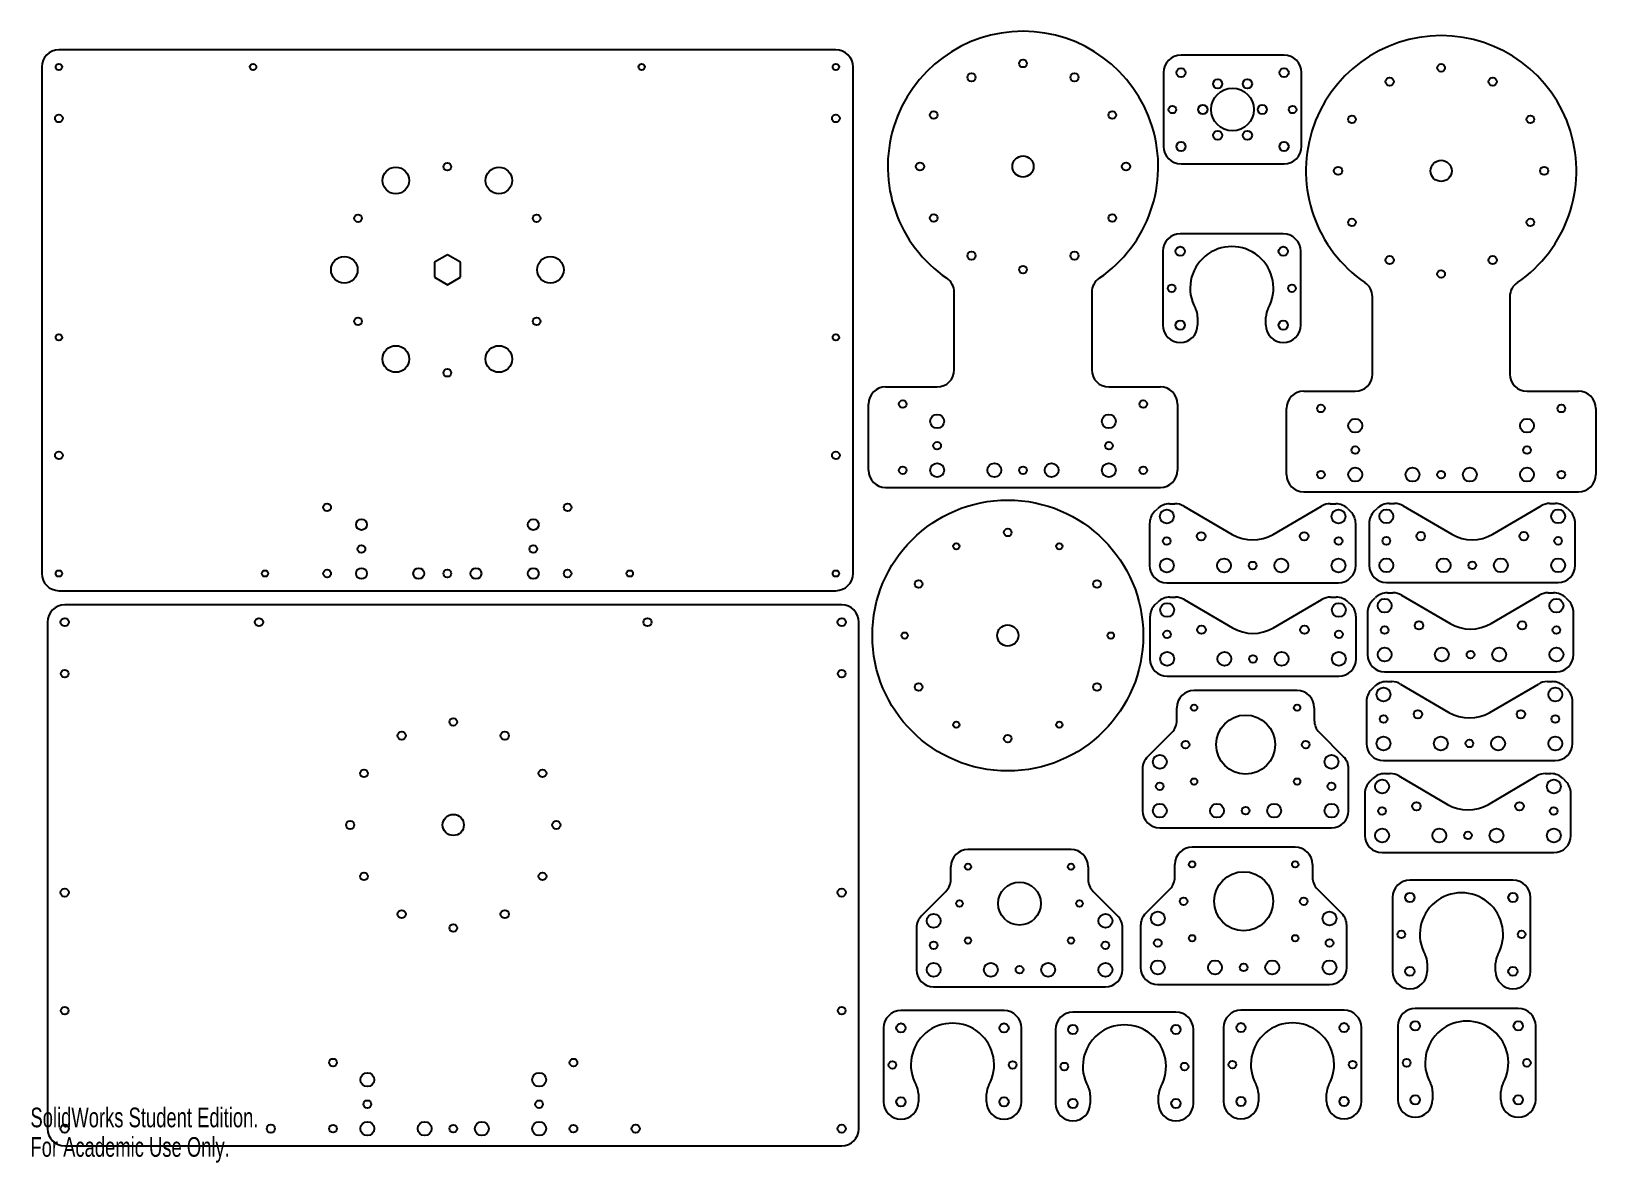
# Model space of a CAD drawing. Extents: x 0 to 0.579, y 0 to 0.418.
import ezdxf

# ---------------------------------------------------------------- set-up
doc = ezdxf.new("R2010")
doc.units = 0
doc.layers.get('0').update_dxf_attribs({"linetype": 'CONTINUOUS'})
doc.styles.add('SLDTEXTSTYLE0', font='TXT', dxfattribs={"width": 0.7})

msp = doc.modelspace()

# ---------------------------------------------------------------- linework, layer by layer
at = {"color": 7, "linetype": 'CONTINUOUS'}
for p, q in [((0.2978, 0.41142), (0.0105, 0.41142)), ((0.00415, 0.40507), (0.00415, 0.21777)), ((0.30415, 0.21777), (0.30415, 0.40507)), ((0.46353, 0.40942), (0.42543, 0.40942)), ((0.41898, 0.40297), (0.41898, 0.37567)), ((0.46998, 0.37567), (0.46998, 0.40297)), ((0.42543, 0.36922), (0.46353, 0.36922)), ((0.46325, 0.34333), (0.42515, 0.34333)), ((0.15415, 0.33561), (0.14935, 0.33284)), ((0.15895, 0.33284), (0.15415, 0.33561)), ((0.41872, 0.3369), (0.41872, 0.3096)), ((0.46968, 0.3096), (0.46968, 0.3369)), ((0.14935, 0.33284), (0.14935, 0.3273)), ((0.15895, 0.3273), (0.15895, 0.33284)), ((0.14935, 0.3273), (0.15415, 0.32453)), ((0.15415, 0.32453), (0.15895, 0.3273)), ((0.3416, 0.2931), (0.3416, 0.3217)), ((0.3924, 0.3217), (0.3924, 0.2931)), ((0.49621, 0.29149), (0.49621, 0.32009)), ((0.54701, 0.32009), (0.54701, 0.29149)), ((0.43158, 0.3126), (0.43158, 0.3096)), ((0.45682, 0.3096), (0.45682, 0.3126)), ((0.3162, 0.28675), (0.33525, 0.28675)), ((0.39875, 0.28675), (0.4178, 0.28675)), ((0.47081, 0.28514), (0.48986, 0.28514)), ((0.55336, 0.28514), (0.57241, 0.28514)), ((0.30985, 0.25595), (0.30985, 0.2804)), ((0.42415, 0.2804), (0.42415, 0.25595)), ((0.46446, 0.25434), (0.46446, 0.27879)), ((0.57876, 0.27879), (0.57876, 0.25434)), ((0.3162, 0.2496), (0.4178, 0.2496)), ((0.42121, 0.24358), (0.4232, 0.24358)), ((0.47081, 0.24799), (0.57241, 0.24799)), ((0.48062, 0.24358), (0.48262, 0.24358)), ((0.5024, 0.24367), (0.5044, 0.24367)), ((0.56182, 0.24367), (0.56382, 0.24367)), ((0.41567, 0.24068), (0.41672, 0.24172)), ((0.42641, 0.24271), (0.44434, 0.23222)), ((0.45949, 0.23222), (0.47742, 0.24271)), ((0.48711, 0.24172), (0.48815, 0.24068)), ((0.49687, 0.24076), (0.49791, 0.24181)), ((0.50761, 0.2428), (0.52553, 0.23231)), ((0.54068, 0.23231), (0.55861, 0.2428)), ((0.56831, 0.24181), (0.56935, 0.24076)), ((0.41381, 0.23619), (0.41381, 0.22072)), ((0.49001, 0.22072), (0.49001, 0.23619)), ((0.49501, 0.23627), (0.49501, 0.2208)), ((0.57121, 0.2208), (0.57121, 0.23627)), ((0.42016, 0.21437), (0.48366, 0.21437)), ((0.50136, 0.21445), (0.56486, 0.21445)), ((0.0105, 0.21142), (0.2978, 0.21142)), ((0.42134, 0.20905), (0.42333, 0.20905)), ((0.48075, 0.20905), (0.48275, 0.20905)), ((0.49623, 0.20775), (0.49727, 0.20879)), ((0.50177, 0.21065), (0.50376, 0.21065)), ((0.50697, 0.20978), (0.5249, 0.1993)), ((0.54005, 0.1993), (0.55797, 0.20978)), ((0.56118, 0.21065), (0.56318, 0.21065)), ((0.56767, 0.20879), (0.56871, 0.20775)), ((0.29998, 0.20614), (0.01268, 0.20614)), ((0.4158, 0.20615), (0.41685, 0.20719)), ((0.42654, 0.20818), (0.44447, 0.19769)), ((0.45962, 0.19769), (0.47755, 0.20818)), ((0.48724, 0.20719), (0.48828, 0.20615)), ((0.49437, 0.20326), (0.49437, 0.18779)), ((0.57057, 0.18779), (0.57057, 0.20326)), ((0.00633, 0.19979), (0.00633, 0.01249)), ((0.30633, 0.01249), (0.30633, 0.19979)), ((0.41394, 0.20166), (0.41394, 0.18619)), ((0.49014, 0.18619), (0.49014, 0.20166)), ((0.42029, 0.17984), (0.48379, 0.17984)), ((0.50072, 0.18144), (0.56422, 0.18144)), ((0.46836, 0.17451), (0.43026, 0.17451)), ((0.49583, 0.17488), (0.49687, 0.17592)), ((0.50136, 0.17778), (0.50336, 0.17778)), ((0.50657, 0.17691), (0.52449, 0.16642)), ((0.53965, 0.16642), (0.55757, 0.17691)), ((0.56078, 0.17778), (0.56278, 0.17778)), ((0.56727, 0.17592), (0.56831, 0.17488)), ((0.42391, 0.16349), (0.42391, 0.16816)), ((0.47471, 0.16816), (0.47471, 0.16349)), ((0.49397, 0.17039), (0.49397, 0.15492)), ((0.57017, 0.15492), (0.57017, 0.17039)), ((0.41307, 0.15002), (0.42205, 0.159)), ((0.47657, 0.159), (0.48555, 0.15002)), ((0.41121, 0.14553), (0.41121, 0.13006)), ((0.48741, 0.13006), (0.48741, 0.14553)), ((0.50032, 0.14857), (0.56382, 0.14857)), ((0.49527, 0.14087), (0.49632, 0.14191)), ((0.50081, 0.14377), (0.5028, 0.14377)), ((0.50601, 0.1429), (0.52394, 0.13241)), ((0.53909, 0.13241), (0.55701, 0.1429)), ((0.56022, 0.14377), (0.56222, 0.14377)), ((0.56671, 0.14191), (0.56775, 0.14087)), ((0.49341, 0.13638), (0.49341, 0.12091)), ((0.56961, 0.12091), (0.56961, 0.13638)), ((0.41756, 0.12371), (0.48106, 0.12371)), ((0.38476, 0.11571), (0.34666, 0.11571)), ((0.46764, 0.11658), (0.42954, 0.11658)), ((0.42319, 0.10556), (0.42319, 0.11023)), ((0.47399, 0.11023), (0.47399, 0.10556)), ((0.49976, 0.11456), (0.56326, 0.11456)), ((0.34031, 0.10469), (0.34031, 0.10936)), ((0.39111, 0.10936), (0.39111, 0.10469)), ((0.54817, 0.1044), (0.51007, 0.1044)), ((0.32947, 0.09122), (0.33845, 0.1002)), ((0.39297, 0.1002), (0.40195, 0.09122)), ((0.41235, 0.09209), (0.42133, 0.10107)), ((0.47585, 0.10107), (0.48483, 0.09209)), ((0.50364, 0.09797), (0.50364, 0.07067)), ((0.5546, 0.07067), (0.5546, 0.09797)), ((0.41049, 0.0876), (0.41049, 0.07213)), ((0.48669, 0.07213), (0.48669, 0.0876)), ((0.32761, 0.08673), (0.32761, 0.07126)), ((0.40381, 0.07126), (0.40381, 0.08673)), ((0.5165, 0.07367), (0.5165, 0.07067)), ((0.54174, 0.07067), (0.54174, 0.07367)), ((0.33396, 0.06491), (0.39746, 0.06491)), ((0.41684, 0.06578), (0.48034, 0.06578)), ((0.35998, 0.05616), (0.32188, 0.05616)), ((0.42356, 0.05556), (0.38546, 0.05556)), ((0.4857, 0.05628), (0.4476, 0.05628)), ((0.55014, 0.05692), (0.51204, 0.05692)), ((0.31545, 0.04973), (0.31545, 0.02243)), ((0.36641, 0.02243), (0.36641, 0.04973)), ((0.37903, 0.04913), (0.37903, 0.02183)), ((0.42999, 0.02183), (0.42999, 0.04913)), ((0.44117, 0.04985), (0.44117, 0.02255)), ((0.49213, 0.02255), (0.49213, 0.04985)), ((0.50561, 0.05049), (0.50561, 0.02319)), ((0.55657, 0.02319), (0.55657, 0.05049)), ((0.32831, 0.02543), (0.32831, 0.02243)), ((0.35355, 0.02243), (0.35355, 0.02543)), ((0.39189, 0.02483), (0.39189, 0.02183)), ((0.41713, 0.02183), (0.41713, 0.02483)), ((0.45403, 0.02554), (0.45403, 0.02255)), ((0.47927, 0.02255), (0.47927, 0.02554)), ((0.51847, 0.02619), (0.51847, 0.02319)), ((0.54371, 0.02319), (0.54371, 0.02619)), ((0.01268, 0.00614), (0.29998, 0.00614))]:
    msp.add_line(p, q, dxfattribs=at)
for centre, radius in [((0.0105, 0.40507), 0.00117), ((0.08232, 0.40507), 0.00117), ((0.22597, 0.40507), 0.00117), ((0.2978, 0.40507), 0.00117), ((0.367, 0.40635), 0.00142), ((0.52161, 0.40474), 0.00142), ((0.34795, 0.40125), 0.00152), ((0.38605, 0.40125), 0.00152), ((0.42543, 0.40297), 0.0017), ((0.43898, 0.39884), 0.0017), ((0.44998, 0.39884), 0.0017), ((0.46353, 0.40297), 0.0017), ((0.50256, 0.39964), 0.00152), ((0.54066, 0.39964), 0.00152), ((0.44448, 0.38932), 0.0079), ((0.334, 0.3873), 0.00142), ((0.39999, 0.3873), 0.00142), ((0.42225, 0.38932), 0.0014), ((0.43348, 0.38932), 0.0017), ((0.45548, 0.38932), 0.0017), ((0.4667, 0.38932), 0.0014), ((0.0105, 0.38602), 0.00142), ((0.2978, 0.38602), 0.00142), ((0.48861, 0.38569), 0.00142), ((0.55461, 0.38569), 0.00142), ((0.42543, 0.37567), 0.0017), ((0.43898, 0.37979), 0.0017), ((0.44998, 0.37979), 0.0017), ((0.46353, 0.37567), 0.0017), ((0.367, 0.36825), 0.00392), ((0.52161, 0.36664), 0.00392), ((0.1351, 0.36307), 0.00492), ((0.15415, 0.36817), 0.00142), ((0.1732, 0.36307), 0.00492), ((0.3289, 0.36825), 0.00152), ((0.4051, 0.36825), 0.00152), ((0.48351, 0.36664), 0.00152), ((0.55971, 0.36664), 0.00152), ((0.12115, 0.34912), 0.00142), ((0.18714, 0.34912), 0.00142), ((0.334, 0.3492), 0.00142), ((0.39999, 0.3492), 0.00142), ((0.48861, 0.34759), 0.00142), ((0.55461, 0.34759), 0.00142), ((0.34795, 0.33526), 0.00152), ((0.38605, 0.33526), 0.00152), ((0.42515, 0.3369), 0.00172), ((0.46325, 0.3369), 0.00172), ((0.11605, 0.33007), 0.00492), ((0.19225, 0.33007), 0.00492), ((0.367, 0.33015), 0.00142), ((0.50256, 0.33365), 0.00152), ((0.52161, 0.32854), 0.00142), ((0.54066, 0.33365), 0.00152), ((0.42198, 0.32325), 0.00142), ((0.46643, 0.32325), 0.00142), ((0.12115, 0.31102), 0.00142), ((0.18714, 0.31102), 0.00142), ((0.42515, 0.3096), 0.00172), ((0.46325, 0.3096), 0.00172), ((0.0105, 0.30507), 0.00117), ((0.1351, 0.29708), 0.00492), ((0.1732, 0.29708), 0.00492), ((0.2978, 0.30507), 0.00117), ((0.15415, 0.29197), 0.00142), ((0.32255, 0.2804), 0.00142), ((0.41145, 0.2804), 0.00142), ((0.47716, 0.27879), 0.00142), ((0.56606, 0.27879), 0.00142), ((0.33525, 0.27405), 0.00257), ((0.39875, 0.27405), 0.00257), ((0.48986, 0.27244), 0.00257), ((0.55336, 0.27244), 0.00257), ((0.33525, 0.265), 0.00142), ((0.39875, 0.265), 0.00142), ((0.0105, 0.26142), 0.00142), ((0.2978, 0.26142), 0.00142), ((0.48986, 0.26339), 0.00142), ((0.55336, 0.26339), 0.00142), ((0.32255, 0.25595), 0.00142), ((0.33525, 0.25595), 0.00257), ((0.35641, 0.25595), 0.00257), ((0.367, 0.25595), 0.00142), ((0.37758, 0.25595), 0.00257), ((0.39875, 0.25595), 0.00257), ((0.41145, 0.25595), 0.00142), ((0.47716, 0.25434), 0.00142), ((0.48986, 0.25434), 0.00257), ((0.51103, 0.25434), 0.00257), ((0.52161, 0.25434), 0.00142), ((0.53219, 0.25434), 0.00257), ((0.55336, 0.25434), 0.00257), ((0.56606, 0.25434), 0.00142), ((0.1097, 0.24222), 0.00142), ((0.1986, 0.24222), 0.00142), ((0.36137, 0.19484), 0.05008), ((0.1224, 0.23587), 0.00202), ((0.1859, 0.23587), 0.00202), ((0.42016, 0.23882), 0.00257), ((0.48366, 0.23882), 0.00257), ((0.50136, 0.2389), 0.00257), ((0.56486, 0.2389), 0.00257), ((0.36137, 0.23294), 0.00142), ((0.43286, 0.23152), 0.00157), ((0.47096, 0.23152), 0.00157), ((0.51406, 0.2316), 0.00157), ((0.55216, 0.2316), 0.00157), ((0.1224, 0.22682), 0.00142), ((0.1859, 0.22682), 0.00142), ((0.34232, 0.22784), 0.00117), ((0.38042, 0.22784), 0.00117), ((0.42016, 0.22977), 0.00142), ((0.48366, 0.22977), 0.00142), ((0.50136, 0.22985), 0.00142), ((0.56486, 0.22985), 0.00142), ((0.42016, 0.22072), 0.00257), ((0.44133, 0.22072), 0.00257), ((0.45191, 0.22072), 0.00142), ((0.4625, 0.22072), 0.00257), ((0.48366, 0.22072), 0.00257), ((0.50136, 0.2208), 0.00257), ((0.52253, 0.2208), 0.00257), ((0.53311, 0.2208), 0.00142), ((0.54369, 0.2208), 0.00257), ((0.56486, 0.2208), 0.00257), ((0.0105, 0.21777), 0.00117), ((0.0867, 0.21777), 0.00117), ((0.1097, 0.21777), 0.00142), ((0.1224, 0.21777), 0.00202), ((0.14356, 0.21777), 0.00202), ((0.15415, 0.21777), 0.00142), ((0.16473, 0.21777), 0.00202), ((0.1859, 0.21777), 0.00202), ((0.1986, 0.21777), 0.00142), ((0.2216, 0.21777), 0.00117), ((0.2978, 0.21777), 0.00117), ((0.32838, 0.21389), 0.00142), ((0.39437, 0.21389), 0.00142), ((0.50072, 0.20589), 0.00257), ((0.56422, 0.20589), 0.00257), ((0.42029, 0.20429), 0.00257), ((0.48379, 0.20429), 0.00257), ((0.01268, 0.19979), 0.00152), ((0.0845, 0.19979), 0.00152), ((0.22815, 0.19979), 0.00152), ((0.29998, 0.19979), 0.00152), ((0.36137, 0.19484), 0.00392), ((0.43299, 0.19699), 0.00157), ((0.47109, 0.19699), 0.00157), ((0.50072, 0.19684), 0.00142), ((0.51342, 0.19859), 0.00157), ((0.55152, 0.19859), 0.00157), ((0.56422, 0.19684), 0.00142), ((0.32327, 0.19484), 0.00117), ((0.39947, 0.19484), 0.00117), ((0.42029, 0.19524), 0.00142), ((0.48379, 0.19524), 0.00142), ((0.42029, 0.18619), 0.00257), ((0.44146, 0.18619), 0.00257), ((0.45204, 0.18619), 0.00142), ((0.46263, 0.18619), 0.00257), ((0.48379, 0.18619), 0.00257), ((0.50072, 0.18779), 0.00257), ((0.52189, 0.18779), 0.00257), ((0.53247, 0.18779), 0.00142), ((0.54306, 0.18779), 0.00257), ((0.56422, 0.18779), 0.00257), ((0.01268, 0.18074), 0.00142), ((0.29998, 0.18074), 0.00142), ((0.32838, 0.17579), 0.00142), ((0.39437, 0.17579), 0.00142), ((0.50032, 0.17302), 0.00257), ((0.56382, 0.17302), 0.00257), ((0.43026, 0.16816), 0.00117), ((0.46836, 0.16816), 0.00117), ((0.15633, 0.1629), 0.00142), ((0.34232, 0.16185), 0.00117), ((0.38042, 0.16185), 0.00117), ((0.44931, 0.15451), 0.01092), ((0.50032, 0.16397), 0.00142), ((0.51302, 0.16572), 0.00157), ((0.55112, 0.16572), 0.00157), ((0.56382, 0.16397), 0.00142), ((0.13728, 0.15779), 0.00152), ((0.17538, 0.15779), 0.00152), ((0.36137, 0.15674), 0.00142), ((0.50032, 0.15492), 0.00257), ((0.52149, 0.15492), 0.00257), ((0.53207, 0.15492), 0.00142), ((0.54265, 0.15492), 0.00257), ((0.56382, 0.15492), 0.00257), ((0.41756, 0.14816), 0.00257), ((0.42709, 0.15451), 0.00142), ((0.47154, 0.15451), 0.00142), ((0.48106, 0.14816), 0.00257), ((0.12333, 0.14385), 0.00142), ((0.18933, 0.14385), 0.00142), ((0.41756, 0.13911), 0.00142), ((0.43026, 0.14086), 0.00117), ((0.46836, 0.14086), 0.00117), ((0.48106, 0.13911), 0.00142), ((0.49976, 0.13901), 0.00257), ((0.56326, 0.13901), 0.00257), ((0.51246, 0.13171), 0.00157), ((0.55056, 0.13171), 0.00157), ((0.15633, 0.1248), 0.00392), ((0.41756, 0.13006), 0.00257), ((0.43873, 0.13006), 0.00257), ((0.44931, 0.13006), 0.00142), ((0.45989, 0.13006), 0.00257), ((0.48106, 0.13006), 0.00257), ((0.49976, 0.12996), 0.00142), ((0.56326, 0.12996), 0.00142), ((0.11823, 0.1248), 0.00152), ((0.19443, 0.1248), 0.00152), ((0.49976, 0.12091), 0.00257), ((0.52093, 0.12091), 0.00257), ((0.53151, 0.12091), 0.00142), ((0.5421, 0.12091), 0.00257), ((0.56326, 0.12091), 0.00257), ((0.34666, 0.10936), 0.00117), ((0.38476, 0.10936), 0.00117), ((0.42954, 0.11023), 0.00117), ((0.46764, 0.11023), 0.00117), ((0.12333, 0.10575), 0.00142), ((0.18933, 0.10575), 0.00142), ((0.44859, 0.09658), 0.01092), ((0.01268, 0.09979), 0.00152), ((0.29998, 0.09979), 0.00152), ((0.36571, 0.09571), 0.00792), ((0.51007, 0.09797), 0.00172), ((0.54817, 0.09797), 0.00172), ((0.13728, 0.0918), 0.00152), ((0.17538, 0.0918), 0.00152), ((0.34348, 0.09571), 0.00122), ((0.38793, 0.09571), 0.00122), ((0.41684, 0.09023), 0.00257), ((0.42636, 0.09658), 0.00142), ((0.47081, 0.09658), 0.00142), ((0.48034, 0.09023), 0.00257), ((0.15633, 0.0867), 0.00142), ((0.33396, 0.08936), 0.00257), ((0.39746, 0.08936), 0.00257), ((0.33396, 0.08031), 0.00142), ((0.34666, 0.08206), 0.00117), ((0.38476, 0.08206), 0.00117), ((0.39746, 0.08031), 0.00142), ((0.41684, 0.08118), 0.00142), ((0.42954, 0.08293), 0.00117), ((0.46764, 0.08293), 0.00117), ((0.48034, 0.08118), 0.00142), ((0.50689, 0.08432), 0.00142), ((0.55134, 0.08432), 0.00142), ((0.33396, 0.07126), 0.00257), ((0.35512, 0.07126), 0.00257), ((0.36571, 0.07126), 0.00142), ((0.37629, 0.07126), 0.00257), ((0.39746, 0.07126), 0.00257), ((0.41684, 0.07213), 0.00257), ((0.438, 0.07213), 0.00257), ((0.44859, 0.07213), 0.00142), ((0.45917, 0.07213), 0.00257), ((0.48034, 0.07213), 0.00257), ((0.51007, 0.07067), 0.00172), ((0.54817, 0.07067), 0.00172), ((0.01268, 0.05614), 0.00142), ((0.29998, 0.05614), 0.00142), ((0.51204, 0.05049), 0.00172), ((0.55014, 0.05049), 0.00172), ((0.32188, 0.04973), 0.00172), ((0.35998, 0.04973), 0.00172), ((0.38546, 0.04913), 0.00172), ((0.42356, 0.04913), 0.00172), ((0.4476, 0.04985), 0.00172), ((0.4857, 0.04985), 0.00172), ((0.11188, 0.03695), 0.00142), ((0.20078, 0.03695), 0.00142), ((0.31871, 0.03608), 0.00142), ((0.36316, 0.03608), 0.00142), ((0.38228, 0.03548), 0.00142), ((0.42673, 0.03548), 0.00142), ((0.44443, 0.0362), 0.00142), ((0.48888, 0.0362), 0.00142), ((0.50886, 0.03684), 0.00142), ((0.55331, 0.03684), 0.00142), ((0.12458, 0.0306), 0.00257), ((0.18808, 0.0306), 0.00257), ((0.32188, 0.02243), 0.00172), ((0.35998, 0.02243), 0.00172), ((0.38546, 0.02183), 0.00172), ((0.42356, 0.02183), 0.00172), ((0.4476, 0.02255), 0.00172), ((0.4857, 0.02255), 0.00172), ((0.51204, 0.02319), 0.00172), ((0.55014, 0.02319), 0.00172), ((0.12458, 0.02155), 0.00142), ((0.18808, 0.02155), 0.00142), ((0.01268, 0.01249), 0.00152), ((0.08888, 0.01249), 0.00152), ((0.11188, 0.01249), 0.00142), ((0.12458, 0.0125), 0.00257), ((0.14575, 0.0125), 0.00257), ((0.15633, 0.0125), 0.00142), ((0.16691, 0.0125), 0.00257), ((0.18808, 0.0125), 0.00257), ((0.20078, 0.01249), 0.00142), ((0.22378, 0.01249), 0.00152), ((0.29998, 0.01249), 0.00152)]:
    msp.add_circle(centre, radius, dxfattribs=at)
for centre, radius, start, end in [((0.367, 0.36825), 0.05, 304.29422, 235.70578), ((0.52161, 0.36664), 0.05, 304.29422, 235.70578), ((0.0105, 0.40507), 0.00635, 90, 180), ((0.2978, 0.40507), 0.00635, 0, 90), ((0.42543, 0.40297), 0.00645, 90, 180), ((0.46353, 0.40297), 0.00645, 0, 90), ((0.42543, 0.37567), 0.00645, 180, 270), ((0.46353, 0.37567), 0.00645, 270, 0), ((0.42515, 0.3369), 0.00643, 90, 180), ((0.46325, 0.3369), 0.00643, 0, 90), ((0.4442, 0.32325), 0.0154, 330.7918, 209.2082), ((0.33525, 0.3217), 0.00635, 0, 55.70578), ((0.39875, 0.3217), 0.00635, 124.29422, 180), ((0.48986, 0.32009), 0.00635, 0, 55.70578), ((0.55336, 0.32009), 0.00635, 124.29422, 180), ((0.42515, 0.3126), 0.00643, 0, 29.2082), ((0.46325, 0.3126), 0.00643, 150.7918, 180), ((0.42515, 0.3096), 0.00643, 180, 270), ((0.42515, 0.3096), 0.00643, 270, 0), ((0.46325, 0.3096), 0.00643, 180, 270), ((0.46325, 0.3096), 0.00643, 270, 0), ((0.33525, 0.2931), 0.00635, 270, 0), ((0.39875, 0.2931), 0.00635, 180, 270), ((0.48986, 0.29149), 0.00635, 270, 0), ((0.55336, 0.29149), 0.00635, 180, 270), ((0.3162, 0.2804), 0.00635, 90, 180), ((0.4178, 0.2804), 0.00635, 0, 90), ((0.47081, 0.27879), 0.00635, 90, 180), ((0.57241, 0.27879), 0.00635, 0, 90), ((0.3162, 0.25595), 0.00635, 180, 270), ((0.4178, 0.25595), 0.00635, 270, 0), ((0.47081, 0.25434), 0.00635, 180, 270), ((0.57241, 0.25434), 0.00635, 270, 0), ((0.42121, 0.23723), 0.00635, 90, 135), ((0.4232, 0.23723), 0.00635, 59.66582, 90), ((0.48062, 0.23723), 0.00635, 90, 120.33418), ((0.48262, 0.23723), 0.00635, 45, 90), ((0.5024, 0.23732), 0.00635, 90, 135), ((0.5044, 0.23732), 0.00635, 59.66582, 90), ((0.56182, 0.23732), 0.00635, 90, 120.33418), ((0.56382, 0.23732), 0.00635, 45, 90), ((0.42016, 0.23619), 0.00635, 135, 180), ((0.48366, 0.23619), 0.00635, 0, 45), ((0.50136, 0.23627), 0.00635, 135, 180), ((0.56486, 0.23627), 0.00635, 0, 45), ((0.45191, 0.24517), 0.015, 239.66582, 300.33418), ((0.53311, 0.24525), 0.015, 239.66582, 300.33418), ((0.42016, 0.22072), 0.00635, 180, 270), ((0.48366, 0.22072), 0.00635, 270, 0), ((0.50136, 0.2208), 0.00635, 180, 270), ((0.56486, 0.2208), 0.00635, 270, 0), ((0.0105, 0.21777), 0.00635, 180, 270), ((0.2978, 0.21777), 0.00635, 270, 0), ((0.42134, 0.2027), 0.00635, 90, 135), ((0.42333, 0.2027), 0.00635, 59.66582, 90), ((0.48075, 0.2027), 0.00635, 90, 120.33418), ((0.48275, 0.2027), 0.00635, 45, 90), ((0.50177, 0.2043), 0.00635, 90, 135), ((0.50376, 0.2043), 0.00635, 59.66582, 90), ((0.56118, 0.2043), 0.00635, 90, 120.33418), ((0.56318, 0.2043), 0.00635, 45, 90), ((0.01268, 0.19979), 0.00635, 90, 180), ((0.29998, 0.19979), 0.00635, 0, 90), ((0.42029, 0.20166), 0.00635, 135, 180), ((0.48379, 0.20166), 0.00635, 0, 45), ((0.50072, 0.20326), 0.00635, 135, 180), ((0.56422, 0.20326), 0.00635, 0, 45), ((0.45204, 0.21064), 0.015, 239.66582, 300.33418), ((0.53247, 0.21224), 0.015, 239.66582, 300.33418), ((0.42029, 0.18619), 0.00635, 180, 270), ((0.48379, 0.18619), 0.00635, 270, 0), ((0.50072, 0.18779), 0.00635, 180, 270), ((0.56422, 0.18779), 0.00635, 270, 0), ((0.43026, 0.16816), 0.00635, 90, 180), ((0.46836, 0.16816), 0.00635, 0, 90), ((0.50032, 0.17039), 0.00635, 135, 180), ((0.50136, 0.17143), 0.00635, 90, 135), ((0.50336, 0.17143), 0.00635, 59.66582, 90), ((0.56078, 0.17143), 0.00635, 90, 120.33418), ((0.56278, 0.17143), 0.00635, 45, 90), ((0.56382, 0.17039), 0.00635, 0, 45), ((0.41756, 0.16349), 0.00635, 315, 0), ((0.48106, 0.16349), 0.00635, 180, 225), ((0.53207, 0.17937), 0.015, 239.66582, 300.33418), ((0.50032, 0.15492), 0.00635, 180, 270), ((0.56382, 0.15492), 0.00635, 270, 0), ((0.41756, 0.14553), 0.00635, 135, 180), ((0.48106, 0.14553), 0.00635, 0, 45), ((0.49976, 0.13638), 0.00635, 135, 180), ((0.50081, 0.13742), 0.00635, 90, 135), ((0.5028, 0.13742), 0.00635, 59.66582, 90), ((0.56022, 0.13742), 0.00635, 90, 120.33418), ((0.56222, 0.13742), 0.00635, 45, 90), ((0.56326, 0.13638), 0.00635, 0, 45), ((0.41756, 0.13006), 0.00635, 180, 270), ((0.48106, 0.13006), 0.00635, 270, 0), ((0.53151, 0.14536), 0.015, 239.66582, 300.33418), ((0.34666, 0.10936), 0.00635, 90, 180), ((0.38476, 0.10936), 0.00635, 0, 90), ((0.42954, 0.11023), 0.00635, 90, 180), ((0.46764, 0.11023), 0.00635, 0, 90), ((0.49976, 0.12091), 0.00635, 180, 270), ((0.56326, 0.12091), 0.00635, 270, 0), ((0.33396, 0.10469), 0.00635, 315, 0), ((0.39746, 0.10469), 0.00635, 180, 225), ((0.41684, 0.10556), 0.00635, 315, 0), ((0.48034, 0.10556), 0.00635, 180, 225), ((0.51007, 0.09797), 0.00643, 90, 180), ((0.54817, 0.09797), 0.00643, 0, 90), ((0.52912, 0.08432), 0.0154, 330.7918, 209.2082), ((0.33396, 0.08673), 0.00635, 135, 180), ((0.39746, 0.08673), 0.00635, 0, 45), ((0.41684, 0.0876), 0.00635, 135, 180), ((0.48034, 0.0876), 0.00635, 0, 45), ((0.51007, 0.07367), 0.00643, 0, 29.2082), ((0.54817, 0.07367), 0.00643, 150.7918, 180), ((0.33396, 0.07126), 0.00635, 180, 270), ((0.39746, 0.07126), 0.00635, 270, 0), ((0.41684, 0.07213), 0.00635, 180, 270), ((0.48034, 0.07213), 0.00635, 270, 0), ((0.51007, 0.07067), 0.00643, 180, 270), ((0.51007, 0.07067), 0.00643, 270, 0), ((0.54817, 0.07067), 0.00643, 180, 270), ((0.54817, 0.07067), 0.00643, 270, 0), ((0.32188, 0.04973), 0.00643, 90, 180), ((0.35998, 0.04973), 0.00643, 0, 90), ((0.38546, 0.04913), 0.00643, 90, 180), ((0.42356, 0.04913), 0.00643, 0, 90), ((0.4476, 0.04985), 0.00643, 90, 180), ((0.4857, 0.04985), 0.00643, 0, 90), ((0.51204, 0.05049), 0.00643, 90, 180), ((0.53109, 0.03684), 0.0154, 330.7918, 209.2082), ((0.55014, 0.05049), 0.00643, 0, 90), ((0.34093, 0.03608), 0.0154, 330.7918, 209.2082), ((0.40451, 0.03548), 0.0154, 330.7918, 209.2082), ((0.46665, 0.0362), 0.0154, 330.7918, 209.2082), ((0.51204, 0.02619), 0.00643, 0, 29.2082), ((0.55014, 0.02619), 0.00643, 150.7918, 180), ((0.32188, 0.02543), 0.00643, 0, 29.2082), ((0.35998, 0.02543), 0.00643, 150.7918, 180), ((0.38546, 0.02483), 0.00643, 0, 29.2082), ((0.42356, 0.02483), 0.00643, 150.7918, 180), ((0.4476, 0.02554), 0.00643, 0, 29.2082), ((0.4857, 0.02554), 0.00643, 150.7918, 180), ((0.51204, 0.02319), 0.00643, 180, 270), ((0.51204, 0.02319), 0.00643, 270, 0), ((0.55014, 0.02319), 0.00643, 180, 270), ((0.55014, 0.02319), 0.00643, 270, 0), ((0.32188, 0.02243), 0.00643, 180, 270), ((0.32188, 0.02243), 0.00643, 270, 0), ((0.35998, 0.02243), 0.00643, 180, 270), ((0.35998, 0.02243), 0.00643, 270, 0), ((0.38546, 0.02183), 0.00643, 180, 270), ((0.38546, 0.02183), 0.00643, 270, 0), ((0.42356, 0.02183), 0.00643, 180, 270), ((0.42356, 0.02183), 0.00643, 270, 0), ((0.4476, 0.02255), 0.00643, 180, 270), ((0.4476, 0.02255), 0.00643, 270, 0), ((0.4857, 0.02255), 0.00643, 180, 270), ((0.4857, 0.02255), 0.00643, 270, 0), ((0.01268, 0.01249), 0.00635, 180, 270), ((0.29998, 0.01249), 0.00635, 270, 0)]:
    msp.add_arc(centre, radius, start, end, dxfattribs=at)

# ---------------------------------------------------------------- texts
at = {"color": 7, "linetype": 'CONTINUOUS', "char_height": 0.007266, "attachment_point": 1, "style": 'SLDTEXTSTYLE0'}
for s, insert in [('SolidWorks Student Edition.', (0, 0.02027)), ('For Academic Use Only.', (0, 0.00937))]:
    msp.add_mtext(s, dxfattribs=dict(at, insert=insert))

doc.saveas('drawing.dxf')
